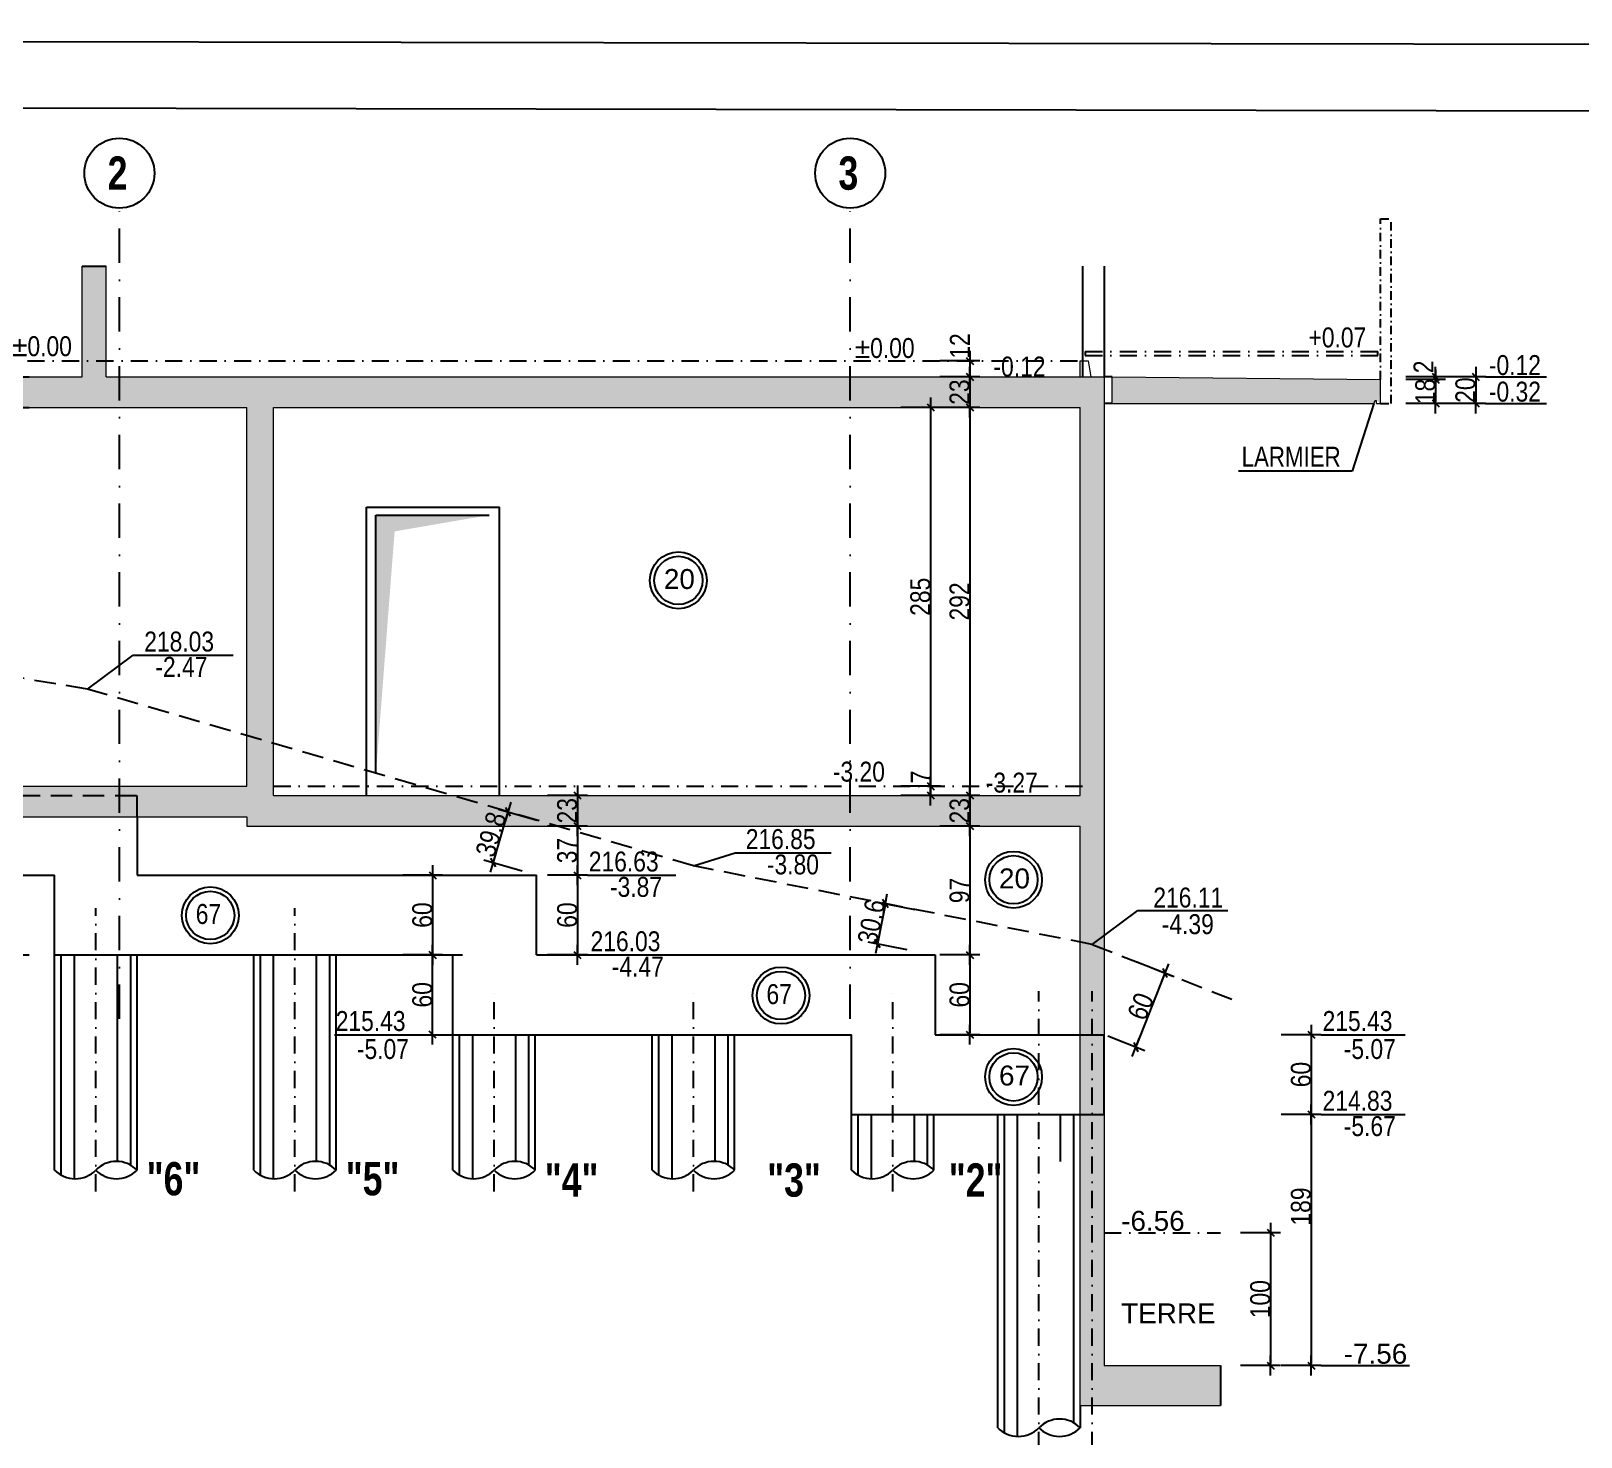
# Model space of a CAD drawing. Header units: centimetres. Extents: x 0 to 23018, y -29024 to -24812.
# Drawn here: x 20758 to 21925, y -25870 to -24812 of the extents above; entities that cross this region are included whole.
import ezdxf
from ezdxf.enums import TextEntityAlignment as Align

# ---------------------------------------------------------------- set-up
doc = ezdxf.new("R2010")
doc.units = ezdxf.units.CM
doc.header["$LTSCALE"] = 25.4
doc.header["$PDMODE"] = 1
doc.header["$PDSIZE"] = -2
doc.linetypes.add('CACHEX2', pattern=[19.05, 12.7, -6.35])
doc.linetypes.add('TIRETPTX2', pattern=[50.8, 25.4, -12.7, 0, -12.7])
for name, color, linetype in [('01_cote_gen', 4, 'Continuous'), ('01_linteaux', 2, 'Continuous'), ('01_murs_sup', 2, 'CACHEX2'), ('01_poch_BN', 9, 'Continuous'), ('01_poch_murs', 253, 'Continuous'), ('01_texte', 230, 'Continuous'), ('AA_COTES', 2, 'Continuous')]:
    doc.layers.add(name, color=color, linetype=linetype)
doc.layers.add('01_murs_coup', color=5, linetype='Continuous', lineweight=60)
doc.styles.add('ARIAL NA', font='ARIALN.TTF')
doc.styles.add('impact', font='impact.ttf')
doc.styles.add('MATTE_TXT', font='arial.ttf')
doc.styles.add('STYLE2', font='ARIALN.TTF')
doc.dimstyles.new('JB50', dxfattribs={"dimscale": 0.1, "dimtxt": 150, "dimasz": 15, "dimexe": 0.1, "dimexo": 0.1, "dimgap": 0.09, "dimtad": 1, "dimdec": 1, "dimdsep": 46, "dimtxsty": 'STYLE2', "dimblk1": 'BOND_G', "dimblk2": 'BOND_D', "dimsah": 1, "dimcen": 1.5, "dimdle": 0.01, "dimse1": 1, "dimse2": 1, "dimclrd": 4, "dimclre": 2, "dimclrt": 6, "dimazin": 2, "dimtfac": 2.333333, "dimtdec": 1, "dimtix": 1, "dimtmove": 2, "dimatfit": 3, "dimldrblk": 'BOND_G', "dimfxl": 1, "dimtolj": 1, "dimtzin": 0, "dimarcsym": 0})

# ---------------------------------------------------------------- blocks, each defined once
blk = doc.blocks.new('BOND_G')
at = {"layer": 'AA_COTES', "color": 0}
for p, q in [((0, -5), (0, 15)), ((5, 0), (-5, 0)), ((1.77, 1.77), (-1.77, -1.77))]:
    blk.add_line(p, q, dxfattribs=at)
blk = doc.blocks.new('BOND_D')
at = {"layer": 'AA_COTES', "color": 0}
for p, q in [((5, 0), (-5, 0)), ((-1.77, -1.77), (1.77, 1.77)), ((0, 5), (0, -15))]:
    blk.add_line(p, q, dxfattribs=at)
blk = doc.blocks.new('*D3')
at = {"layer": '01_cote_gen', "color": 4, "lineweight": -2, "ltscale": 3, "transparency": 16777216}
blk.add_line((21721.9, -25569.1), (21721.9, -25626.1), dxfattribs=at)
at = {"layer": 'Defpoints', "color": 0, "ltscale": 3, "transparency": 16777216}
for p in [(21466.9, -25567.6), (21616.9, -25627.6), (21721.9, -25627.6)]:
    blk.add_point(p, dxfattribs=at)
at = {"layer": '01_cote_gen', "color": 4, "lineweight": -2, "ltscale": 3, "transparency": 16777216, "xscale": 1.5, "yscale": 1.5, "zscale": 1.5}
for name, p, rotation in [('BOND_G', (21721.9, -25567.6), 90), ('BOND_D', (21721.9, -25627.6), 270)]:
    blk.add_blockref(name, p, dxfattribs=dict(at, rotation=rotation))
at = {"layer": '01_cote_gen', "color": 6, "ltscale": 3, "transparency": 16777216, "insert": (21714.2, -25597.6), "char_height": 15, "attachment_point": 5, "rotation": 90, "style": 'STYLE2'}
blk.add_mtext('\\A1;60', dxfattribs=at)
blk = doc.blocks.new('*D4')
at = {"layer": '01_cote_gen', "color": 4, "lineweight": -2, "ltscale": 3, "transparency": 16777216}
blk.add_line((21060.7, -25449.1), (21060.7, -25506.1), dxfattribs=at)
at = {"layer": 'Defpoints', "color": 0, "ltscale": 3, "transparency": 16777216}
for p in [(21233.5, -25447.6), (21038.8, -25507.6), (21060.7, -25507.6)]:
    blk.add_point(p, dxfattribs=at)
at = {"layer": '01_cote_gen', "color": 4, "lineweight": -2, "ltscale": 3, "transparency": 16777216, "xscale": 1.5, "yscale": 1.5, "zscale": 1.5}
for name, p, rotation in [('BOND_G', (21060.7, -25447.6), 90), ('BOND_D', (21060.7, -25507.6), 270)]:
    blk.add_blockref(name, p, dxfattribs=dict(at, rotation=rotation))
at = {"layer": '01_cote_gen', "color": 6, "ltscale": 3, "transparency": 16777216, "insert": (21053, -25477.6), "char_height": 15, "attachment_point": 5, "rotation": 90, "style": 'STYLE2'}
blk.add_mtext('\\A1;60', dxfattribs=at)
blk = doc.blocks.new('*D5')
at = {"layer": '01_cote_gen', "color": 4, "lineweight": -2, "ltscale": 3, "transparency": 16777216}
blk.add_line((21465, -25509.1), (21465, -25566.1), dxfattribs=at)
at = {"layer": 'Defpoints', "color": 0, "ltscale": 3, "transparency": 16777216}
for p in [(21429.2, -25507.6), (21429.2, -25567.6), (21465, -25567.6)]:
    blk.add_point(p, dxfattribs=at)
at = {"layer": '01_cote_gen', "color": 4, "lineweight": -2, "ltscale": 3, "transparency": 16777216, "xscale": 1.5, "yscale": 1.5, "zscale": 1.5}
for name, p, rotation in [('BOND_G', (21465, -25507.6), 90), ('BOND_D', (21465, -25567.6), 270)]:
    blk.add_blockref(name, p, dxfattribs=dict(at, rotation=rotation))
at = {"layer": '01_cote_gen', "color": 6, "ltscale": 3, "transparency": 16777216, "insert": (21457.3, -25537.6), "char_height": 15, "attachment_point": 5, "rotation": 90, "style": 'STYLE2'}
blk.add_mtext('\\A1;60', dxfattribs=at)
blk = doc.blocks.new('*D7')
at = {"layer": '01_cote_gen', "color": 4, "lineweight": -2, "ltscale": 3, "transparency": 16777216}
blk.add_line((21060.7, -25566.1), (21060.7, -25509.1), dxfattribs=at)
at = {"layer": 'Defpoints', "color": 0, "ltscale": 3, "transparency": 16777216}
for p in [(21060.7, -25507.6), (21076, -25507.6), (21076, -25567.6)]:
    blk.add_point(p, dxfattribs=at)
at = {"layer": '01_cote_gen', "color": 4, "lineweight": -2, "ltscale": 3, "transparency": 16777216, "xscale": 1.5, "yscale": 1.5, "zscale": 1.5}
for name, p, rotation in [('BOND_D', (21060.7, -25507.6), 90), ('BOND_G', (21060.7, -25567.6), 270)]:
    blk.add_blockref(name, p, dxfattribs=dict(at, rotation=rotation))
at = {"layer": '01_cote_gen', "color": 6, "ltscale": 3, "transparency": 16777216, "insert": (21053, -25537.6), "char_height": 15, "attachment_point": 5, "rotation": 90, "style": 'STYLE2'}
blk.add_mtext('\\A1;60', dxfattribs=at)
blk = doc.blocks.new('*D8')
at = {"layer": '01_cote_gen', "color": 4, "lineweight": -2, "ltscale": 3, "transparency": 16777216}
blk.add_line((20734.7, -25506.1), (20734.7, -25449.1), dxfattribs=at)
at = {"layer": 'Defpoints', "color": 0, "ltscale": 3, "transparency": 16777216}
for p in [(20734.7, -25447.6), (21555.9, -25447.6), (21555.9, -25507.6)]:
    blk.add_point(p, dxfattribs=at)
at = {"layer": '01_cote_gen', "color": 4, "lineweight": -2, "ltscale": 3, "transparency": 16777216, "xscale": 1.5, "yscale": 1.5, "zscale": 1.5}
for name, p, rotation in [('BOND_D', (20734.7, -25447.6), 90), ('BOND_G', (20734.7, -25507.6), 270)]:
    blk.add_blockref(name, p, dxfattribs=dict(at, rotation=rotation))
at = {"layer": '01_cote_gen', "color": 6, "ltscale": 3, "transparency": 16777216, "insert": (20727, -25477.6), "char_height": 15, "attachment_point": 5, "rotation": 90, "style": 'STYLE2'}
blk.add_mtext('\\A1;60', dxfattribs=at)
blk = doc.blocks.new('*D9')
at = {"layer": '01_cote_gen', "color": 4, "lineweight": -2, "ltscale": 3, "transparency": 16777216}
blk.add_line((21169.7, -25449.1), (21169.7, -25506.1), dxfattribs=at)
at = {"layer": 'Defpoints', "color": 0, "ltscale": 3, "transparency": 16777216}
for p in [(21139, -25447.6), (21154.3, -25507.6), (21169.7, -25507.6)]:
    blk.add_point(p, dxfattribs=at)
at = {"layer": '01_cote_gen', "color": 4, "lineweight": -2, "ltscale": 3, "transparency": 16777216, "xscale": 1.5, "yscale": 1.5, "zscale": 1.5}
for name, p, rotation in [('BOND_G', (21169.7, -25447.6), 90), ('BOND_D', (21169.7, -25507.6), 270)]:
    blk.add_blockref(name, p, dxfattribs=dict(at, rotation=rotation))
at = {"layer": '01_cote_gen', "color": 6, "ltscale": 3, "transparency": 16777216, "insert": (21162, -25477.6), "char_height": 15, "attachment_point": 5, "rotation": 90, "style": 'STYLE2'}
blk.add_mtext('\\A1;60', dxfattribs=at)
blk = doc.blocks.new('*D10')
at = {"layer": '01_cote_gen', "color": 4, "lineweight": -2, "ltscale": 3, "transparency": 16777216}
for p, q in [((21401.4, -25469), (21395.5, -25499.1)), ((21401.7, -25467.5), (21401.9, -25466.1)), ((21395.2, -25500.5), (21394.9, -25502))]:
    blk.add_line(p, q, dxfattribs=at)
at = {"layer": 'Defpoints', "color": 0, "ltscale": 3, "transparency": 16777216}
for p in [(21444.9, -25477.6), (21395.5, -25499.1), (21439, -25507.6)]:
    blk.add_point(p, dxfattribs=at)
at = {"layer": '01_cote_gen', "color": 4, "lineweight": -2, "ltscale": 3, "transparency": 16777216, "xscale": 1.5, "yscale": 1.5, "zscale": 1.5}
for name, p, rotation in [('BOND_G', (21401.4, -25469), 258.8738250085623), ('BOND_D', (21395.5, -25499.1), 78.87382500856232)]:
    blk.add_blockref(name, p, dxfattribs=dict(at, rotation=rotation))
at = {"layer": '01_cote_gen', "color": 6, "ltscale": 3, "transparency": 16777216, "insert": (21390.9, -25482.6), "char_height": 15, "attachment_point": 5, "rotation": 78.8738, "style": 'STYLE2'}
blk.add_mtext('\\A1;30.6', dxfattribs=at)
blk = doc.blocks.new('*D11')
at = {"layer": '01_cote_gen', "color": 4, "lineweight": -2, "ltscale": 3, "transparency": 16777216}
blk.add_line((21106.8, -25436.7), (21117.1, -25401.4), dxfattribs=at)
at = {"layer": 'Defpoints', "color": 0, "ltscale": 3, "transparency": 16777216}
for p in [(21117.5, -25399.9), (21150.1, -25409.5), (21139, -25447.6)]:
    blk.add_point(p, dxfattribs=at)
at = {"layer": '01_cote_gen', "color": 4, "lineweight": -2, "ltscale": 3, "transparency": 16777216, "xscale": 1.5, "yscale": 1.5, "zscale": 1.5}
for name, p, rotation in [('BOND_D', (21117.5, -25399.9), 73.74051246942736), ('BOND_G', (21106.4, -25438.1), 253.7405124694274)]:
    blk.add_blockref(name, p, dxfattribs=dict(at, rotation=rotation))
at = {"layer": '01_cote_gen', "color": 6, "ltscale": 3, "transparency": 16777216, "insert": (21104.6, -25416.9), "char_height": 15, "attachment_point": 5, "rotation": 73.7405, "style": 'STYLE2'}
blk.add_mtext('\\A1;39.8', dxfattribs=at)
blk = doc.blocks.new('*D12')
at = {"layer": '01_cote_gen', "color": 4, "lineweight": -2, "ltscale": 3, "transparency": 16777216}
blk.add_line((21611.2, -25522.6), (21590.3, -25575.6), dxfattribs=at)
at = {"layer": 'Defpoints', "color": 0, "ltscale": 3, "transparency": 16777216}
for p in [(21587.9, -25511.8), (21566, -25567.6), (21589.8, -25577)]:
    blk.add_point(p, dxfattribs=at)
at = {"layer": '01_cote_gen', "color": 4, "lineweight": -2, "ltscale": 3, "transparency": 16777216, "xscale": 1.5, "yscale": 1.5, "zscale": 1.5}
for name, p, rotation in [('BOND_G', (21611.7, -25521.2), 68.52863167608554), ('BOND_D', (21589.8, -25577), 248.5286316760856)]:
    blk.add_blockref(name, p, dxfattribs=dict(at, rotation=rotation))
at = {"layer": '01_cote_gen', "color": 6, "ltscale": 3, "transparency": 16777216, "insert": (21593.6, -25546.3), "char_height": 15, "attachment_point": 5, "rotation": 68.5286, "style": 'STYLE2'}
blk.add_mtext('\\A1;60', dxfattribs=at)
blk = doc.blocks.new('*D13')
at = {"color": 4, "lineweight": -2, "transparency": 16777216}
blk.add_line((21465, -25412.1), (21465, -25506.1), dxfattribs=at)
at = {"layer": 'Defpoints', "color": 0, "transparency": 16777216}
for p in [(21458.3, -25410.6), (21442.5, -25507.6), (21465, -25507.6)]:
    blk.add_point(p, dxfattribs=at)
at = {"color": 4, "lineweight": -2, "transparency": 16777216, "xscale": 1.5, "yscale": 1.5, "zscale": 1.5}
for name, p, rotation in [('BOND_G', (21465, -25410.6), 90), ('BOND_D', (21465, -25507.6), 270)]:
    blk.add_blockref(name, p, dxfattribs=dict(at, rotation=rotation))
at = {"color": 6, "transparency": 16777216, "insert": (21457.3, -25459.1), "char_height": 15, "attachment_point": 5, "rotation": 90, "style": 'STYLE2'}
blk.add_mtext('\\A1;97', dxfattribs=at)
blk = doc.blocks.new('*D14')
at = {"color": 4, "lineweight": -2, "transparency": 16777216}
blk.add_line((21465, -25389.1), (21465, -25409.1), dxfattribs=at)
at = {"layer": 'Defpoints', "color": 0, "transparency": 16777216}
for p in [(21450, -25387.6), (21450, -25410.6), (21465, -25410.6)]:
    blk.add_point(p, dxfattribs=at)
at = {"color": 4, "lineweight": -2, "transparency": 16777216, "xscale": 1.5, "yscale": 1.5, "zscale": 1.5}
for name, p, rotation in [('BOND_G', (21465, -25387.6), 90), ('BOND_D', (21465, -25410.6), 270)]:
    blk.add_blockref(name, p, dxfattribs=dict(at, rotation=rotation))
at = {"color": 6, "transparency": 16777216, "insert": (21457.3, -25399.1), "char_height": 15, "attachment_point": 5, "rotation": 90, "style": 'STYLE2'}
blk.add_mtext('\\A1;23', dxfattribs=at)
blk = doc.blocks.new('*D15')
at = {"color": 4, "lineweight": -2, "transparency": 16777216}
blk.add_line((21435.5, -25382.1), (21435.5, -25386.1), dxfattribs=at)
at = {"layer": 'Defpoints', "color": 0, "transparency": 16777216}
for p in [(21417.1, -25380.6), (21417.1, -25387.6), (21435.5, -25387.6)]:
    blk.add_point(p, dxfattribs=at)
at = {"color": 4, "lineweight": -2, "transparency": 16777216, "xscale": 1.5, "yscale": 1.5, "zscale": 1.5}
for name, p, rotation in [('BOND_G', (21435.5, -25380.6), 90), ('BOND_D', (21435.5, -25387.6), 270)]:
    blk.add_blockref(name, p, dxfattribs=dict(at, rotation=rotation))
at = {"color": 6, "transparency": 16777216, "insert": (21428, -25373.7), "char_height": 15, "attachment_point": 5, "rotation": 90, "style": 'STYLE2'}
blk.add_mtext('\\A1;7', dxfattribs=at)
blk = doc.blocks.new('*D16')
at = {"color": 4, "lineweight": -2, "transparency": 16777216}
blk.add_line((21465, -25074.1), (21465, -25094.1), dxfattribs=at)
at = {"layer": 'Defpoints', "color": 0, "transparency": 16777216}
for p in [(21467.3, -25072.6), (21465, -25095.6), (21467.3, -25095.6)]:
    blk.add_point(p, dxfattribs=at)
at = {"color": 4, "lineweight": -2, "transparency": 16777216, "xscale": 1.5, "yscale": 1.5, "zscale": 1.5}
for name, p, rotation in [('BOND_G', (21465, -25072.6), 90), ('BOND_D', (21465, -25095.6), 270)]:
    blk.add_blockref(name, p, dxfattribs=dict(at, rotation=rotation))
at = {"color": 6, "transparency": 16777216, "insert": (21457.3, -25084.1), "char_height": 15, "attachment_point": 5, "rotation": 90, "style": 'STYLE2'}
blk.add_mtext('\\A1;23', dxfattribs=at)
blk = doc.blocks.new('*D17')
at = {"color": 4, "lineweight": -2, "transparency": 16777216}
blk.add_line((21465, -25097.1), (21465, -25386.1), dxfattribs=at)
at = {"layer": 'Defpoints', "color": 0, "transparency": 16777216}
for p in [(21501, -25095.6), (21465, -25387.6), (21488.7, -25387.6)]:
    blk.add_point(p, dxfattribs=at)
at = {"color": 4, "lineweight": -2, "transparency": 16777216, "xscale": 1.5, "yscale": 1.5, "zscale": 1.5}
for name, p, rotation in [('BOND_G', (21465, -25095.6), 90), ('BOND_D', (21465, -25387.6), 270)]:
    blk.add_blockref(name, p, dxfattribs=dict(at, rotation=rotation))
at = {"color": 6, "transparency": 16777216, "insert": (21457.3, -25241.6), "char_height": 15, "attachment_point": 5, "rotation": 90, "style": 'STYLE2'}
blk.add_mtext('\\A1;292', dxfattribs=at)
blk = doc.blocks.new('*D18')
at = {"color": 4, "lineweight": -2, "transparency": 16777216}
blk.add_line((21465, -25062.1), (21465, -25071.1), dxfattribs=at)
at = {"layer": 'Defpoints', "color": 0, "transparency": 16777216}
for p in [(21422.5, -25060.6), (21422.5, -25072.6), (21465, -25072.6)]:
    blk.add_point(p, dxfattribs=at)
at = {"color": 4, "lineweight": -2, "transparency": 16777216, "xscale": 1.5, "yscale": 1.5, "zscale": 1.5}
for name, p, rotation in [('BOND_G', (21465, -25060.6), 90), ('BOND_D', (21465, -25072.6), 270)]:
    blk.add_blockref(name, p, dxfattribs=dict(at, rotation=rotation))
at = {"color": 6, "transparency": 16777216, "insert": (21457.5, -25049.4), "char_height": 15, "attachment_point": 5, "rotation": 90, "style": 'STYLE2'}
blk.add_mtext('\\A1;12', dxfattribs=at)
blk = doc.blocks.new('*D19')
at = {"color": 4, "lineweight": -2, "transparency": 16777216}
blk.add_line((21435.5, -25097.1), (21435.5, -25379.1), dxfattribs=at)
at = {"layer": 'Defpoints', "color": 0, "transparency": 16777216}
for p in [(21429.4, -25095.6), (21413, -25380.6), (21435.5, -25380.6)]:
    blk.add_point(p, dxfattribs=at)
at = {"color": 4, "lineweight": -2, "transparency": 16777216, "xscale": 1.5, "yscale": 1.5, "zscale": 1.5}
for name, p, rotation in [('BOND_G', (21435.5, -25095.6), 90), ('BOND_D', (21435.5, -25380.6), 270)]:
    blk.add_blockref(name, p, dxfattribs=dict(at, rotation=rotation))
at = {"color": 6, "transparency": 16777216, "insert": (21427.8, -25238.1), "char_height": 15, "attachment_point": 5, "rotation": 90, "style": 'STYLE2'}
blk.add_mtext('\\A1;285', dxfattribs=at)
blk = doc.blocks.new('*D20')
at = {"color": 4, "lineweight": -2, "transparency": 16777216}
blk.add_line((21721.9, -25629.1), (21721.9, -25815.1), dxfattribs=at)
at = {"layer": 'Defpoints', "color": 0, "transparency": 16777216}
for p in [(21763.5, -25627.6), (21707.4, -25816.6), (21721.9, -25816.6)]:
    blk.add_point(p, dxfattribs=at)
at = {"color": 4, "lineweight": -2, "transparency": 16777216, "xscale": 1.5, "yscale": 1.5, "zscale": 1.5}
for name, p, rotation in [('BOND_G', (21721.9, -25627.6), 90), ('BOND_D', (21721.9, -25816.6), 270)]:
    blk.add_blockref(name, p, dxfattribs=dict(at, rotation=rotation))
at = {"color": 6, "transparency": 16777216, "insert": (21714.2, -25696.9), "char_height": 15, "attachment_point": 5, "rotation": 90, "style": 'STYLE2'}
blk.add_mtext('\\A1;189', dxfattribs=at)
blk = doc.blocks.new('*D21')
at = {"color": 4, "lineweight": -2, "transparency": 16777216}
blk.add_line((21691.3, -25718.1), (21691.3, -25815.1), dxfattribs=at)
at = {"layer": 'Defpoints', "color": 0, "transparency": 16777216}
for p in [(21691.2, -25716.6), (21687, -25816.6), (21691.3, -25816.6)]:
    blk.add_point(p, dxfattribs=at)
at = {"color": 4, "lineweight": -2, "transparency": 16777216, "xscale": 1.5, "yscale": 1.5, "zscale": 1.5}
for name, p, rotation in [('BOND_G', (21691.3, -25716.6), 90), ('BOND_D', (21691.3, -25816.6), 270)]:
    blk.add_blockref(name, p, dxfattribs=dict(at, rotation=rotation))
at = {"color": 6, "transparency": 16777216, "insert": (21683.6, -25766.6), "char_height": 15, "attachment_point": 5, "rotation": 90, "style": 'STYLE2'}
blk.add_mtext('\\A1;100', dxfattribs=at)
blk = doc.blocks.new('*D22')
at = {"color": 4, "lineweight": -2, "transparency": 16777216}
blk.add_line((21169.7, -25389.1), (21169.7, -25409.1), dxfattribs=at)
at = {"layer": 'Defpoints', "color": 0, "transparency": 16777216}
for p in [(21169.3, -25387.6), (21169.7, -25410.6), (21184.8, -25410.6)]:
    blk.add_point(p, dxfattribs=at)
at = {"color": 4, "lineweight": -2, "transparency": 16777216, "xscale": 1.5, "yscale": 1.5, "zscale": 1.5}
for name, p, rotation in [('BOND_G', (21169.7, -25387.6), 90), ('BOND_D', (21169.7, -25410.6), 270)]:
    blk.add_blockref(name, p, dxfattribs=dict(at, rotation=rotation))
at = {"color": 6, "transparency": 16777216, "insert": (21162, -25399.1), "char_height": 15, "attachment_point": 5, "rotation": 90, "style": 'STYLE2'}
blk.add_mtext('\\A1;23', dxfattribs=at)
blk = doc.blocks.new('*D23')
at = {"color": 4, "lineweight": -2, "transparency": 16777216}
blk.add_line((21169.7, -25412.1), (21169.7, -25446.1), dxfattribs=at)
at = {"layer": 'Defpoints', "color": 0, "transparency": 16777216}
for p in [(21133.2, -25410.6), (21147.2, -25447.6), (21169.7, -25447.6)]:
    blk.add_point(p, dxfattribs=at)
at = {"color": 4, "lineweight": -2, "transparency": 16777216, "xscale": 1.5, "yscale": 1.5, "zscale": 1.5}
for name, p, rotation in [('BOND_G', (21169.7, -25410.6), 90), ('BOND_D', (21169.7, -25447.6), 270)]:
    blk.add_blockref(name, p, dxfattribs=dict(at, rotation=rotation))
at = {"color": 6, "transparency": 16777216, "insert": (21162, -25429.1), "char_height": 15, "attachment_point": 5, "rotation": 90, "style": 'STYLE2'}
blk.add_mtext('\\A1;37', dxfattribs=at)
blk = doc.blocks.new('*D30')
at = {"layer": '01_cote_gen', "color": 4, "lineweight": -2, "transparency": 16777216}
blk.add_line((20734.7, -25094.1), (20734.7, -25074.1), dxfattribs=at)
at = {"layer": 'Defpoints', "color": 0, "transparency": 16777216}
for p in [(20734.7, -25072.6), (20781.9, -25072.6), (20781.9, -25095.6)]:
    blk.add_point(p, dxfattribs=at)
at = {"layer": '01_cote_gen', "color": 4, "lineweight": -2, "transparency": 16777216, "xscale": 1.5, "yscale": 1.5, "zscale": 1.5}
for name, p, rotation in [('BOND_D', (20734.7, -25072.6), 90), ('BOND_G', (20734.7, -25095.6), 270)]:
    blk.add_blockref(name, p, dxfattribs=dict(at, rotation=rotation))
at = {"layer": '01_cote_gen', "color": 6, "transparency": 16777216, "insert": (20727, -25084.1), "char_height": 15, "attachment_point": 5, "rotation": 90, "style": 'STYLE2'}
blk.add_mtext('\\A1;23', dxfattribs=at)
blk = doc.blocks.new('*D32')
at = {"layer": '01_cote_gen', "color": 4, "lineweight": -2, "transparency": 16777216}
for p, q in [((21815.5, -25071.1), (21815.5, -25069.6)), ((21815.5, -25074.6), (21815.5, -25072.6)), ((21815.5, -25076.1), (21815.5, -25077.6))]:
    blk.add_line(p, q, dxfattribs=at)
at = {"layer": 'Defpoints', "color": 0, "transparency": 16777216}
for p in [(21566, -25072.6), (21774, -25074.6), (21815.5, -25072.6)]:
    blk.add_point(p, dxfattribs=at)
at = {"layer": '01_cote_gen', "color": 4, "lineweight": -2, "transparency": 16777216, "xscale": 1.5, "yscale": 1.5, "zscale": 1.5}
for name, p, rotation in [('BOND_D', (21815.5, -25072.6), 270), ('BOND_G', (21815.5, -25074.6), 90)]:
    blk.add_blockref(name, p, dxfattribs=dict(at, rotation=rotation))
at = {"layer": '01_cote_gen', "color": 6, "transparency": 16777216, "insert": (21806.4, -25065.1), "char_height": 15, "attachment_point": 5, "rotation": 90, "style": 'STYLE2'}
blk.add_mtext('\\A1;2', dxfattribs=at)
blk = doc.blocks.new('*D33')
at = {"layer": '01_cote_gen', "color": 4, "lineweight": -2, "transparency": 16777216}
blk.add_line((21815.5, -25076.1), (21815.5, -25091.1), dxfattribs=at)
at = {"layer": 'Defpoints', "color": 0, "transparency": 16777216}
for p in [(21774, -25074.6), (21772.5, -25092.6), (21815.5, -25092.6)]:
    blk.add_point(p, dxfattribs=at)
at = {"layer": '01_cote_gen', "color": 4, "lineweight": -2, "transparency": 16777216, "xscale": 1.5, "yscale": 1.5, "zscale": 1.5}
for name, p, rotation in [('BOND_G', (21815.5, -25074.6), 90), ('BOND_D', (21815.5, -25092.6), 270)]:
    blk.add_blockref(name, p, dxfattribs=dict(at, rotation=rotation))
at = {"layer": '01_cote_gen', "color": 6, "transparency": 16777216, "insert": (21807.8, -25083.6), "char_height": 15, "attachment_point": 5, "rotation": 90, "style": 'STYLE2'}
blk.add_mtext('\\A1;18', dxfattribs=at)
blk = doc.blocks.new('*D34')
at = {"layer": '01_cote_gen', "color": 4, "lineweight": -2, "transparency": 16777216}
blk.add_line((21845.7, -25074.1), (21845.7, -25091.1), dxfattribs=at)
at = {"layer": 'Defpoints', "color": 0, "transparency": 16777216}
for p in [(21823, -25072.6), (21823, -25092.6), (21845.7, -25092.6)]:
    blk.add_point(p, dxfattribs=at)
at = {"layer": '01_cote_gen', "color": 4, "lineweight": -2, "transparency": 16777216, "xscale": 1.5, "yscale": 1.5, "zscale": 1.5}
for name, p, rotation in [('BOND_G', (21845.7, -25072.6), 90), ('BOND_D', (21845.7, -25092.6), 270)]:
    blk.add_blockref(name, p, dxfattribs=dict(at, rotation=rotation))
at = {"layer": '01_cote_gen', "color": 6, "transparency": 16777216, "insert": (21838, -25082.6), "char_height": 15, "attachment_point": 5, "rotation": 90, "style": 'STYLE2'}
blk.add_mtext('\\A1;20', dxfattribs=at)

msp = doc.modelspace()

# ---------------------------------------------------------------- hatches: boundary and pattern name
at = {"layer": '01_poch_BN'}
h = msp.add_hatch(color=256, dxfattribs=at)
h.dxf.hatch_style = 1
h.paths.add_polyline_path([(21565.98, -25072.62), (20814.98, -25072.62), (20814.98, -24989.36), (20796.98, -24989.36), (20796.98, -25072.62), (20460.98, -25072.62), (20460.98, -24989.36), (20415.98, -24989.36), (20415.98, -25387.62), (20460.98, -25387.62), (20460.98, -25095.62), (20920.98, -25095.62), (20920.98, -25380.62), (20460.98, -25380.62), (20460.98, -25387.62), (20482.98, -25387.62), (20482.98, -25403.62), (20920.98, -25403.62), (20920.98, -25410.62), (21547.98, -25410.62), (21547.98, -25846.62), (21653.6, -25846.62), (21653.6, -25816.62), (21565.98, -25816.62)])
h.paths.add_polyline_path([(20940.98, -25095.62), (21547.98, -25095.62), (21547.98, -25387.62), (20940.98, -25387.62)], flags=16)
h.paths.add_polyline_path([(20482.98, -25447.62), (20456.66, -25447.62), (20456.66, -25669.48), (20482.98, -25669.48)], flags=17)
h.paths.add_polyline_path([(21773.98, -25074.62), (21571.98, -25072.68), (21571.98, -25092.62), (21769.01, -25092.62, -1), (21773.01, -25092.62)])

# ---------------------------------------------------------------- linework, layer by layer
at = {"layer": '01_cote_gen'}
msp.add_line((23017.31, -24824.36), (16027.31, -24812.4), dxfattribs=at)
at = {"layer": '01_linteaux', "linetype": 'TIRETPTX2', "ltscale": 0.04}
for p, q in [((20824.98, -25555.71), (20824.98, -24945.7)), ((21374.98, -25555.71), (21374.98, -24945.7))]:
    msp.add_line(p, q, dxfattribs=at)
at = {"layer": '01_linteaux', "linetype": 'TIRETPTX2', "ltscale": 0.01}
for p, q in [((21773.98, -25074.62), (21773.98, -24953.62)), ((21773.98, -24953.62), (21781.98, -24953.62)), ((21781.98, -25092.62), (21781.98, -24953.62)), ((21773.98, -25092.62), (21781.98, -25092.62))]:
    msp.add_line(p, q, dxfattribs=at)
at = {"layer": '01_linteaux'}
for p, q in [((21549.98, -25072.62), (21549.98, -24989.36)), ((21571.98, -25072.68), (21565.98, -25072.62)), ((21571.98, -25092.62), (21565.98, -25092.62)), ((21010.98, -25387.62), (21010.98, -25170.62)), ((21010.98, -25170.62), (21110.98, -25170.62)), ((21110.98, -25387.62), (21110.98, -25170.62)), ((20838.24, -25403.62), (20838.24, -25447.62)), ((20482.98, -25447.62), (20776.24, -25447.62)), ((20776.24, -25669.48), (20776.24, -25447.62)), ((20838.24, -25447.62), (21138.98, -25447.62)), ((21138.98, -25507.62), (21138.98, -25447.62)), ((20776.24, -25507.62), (21075.98, -25507.62)), ((20838.24, -25669.48), (20838.24, -25507.62)), ((20926.06, -25669.48), (20926.06, -25507.62)), ((20988.06, -25669.48), (20988.06, -25507.62)), ((21075.98, -25567.62), (21075.98, -25507.62)), ((21138.98, -25507.62), (21438.98, -25507.62)), ((21438.98, -25507.62), (21438.98, -25567.62)), ((21075.98, -25567.62), (21375.98, -25567.62)), ((21075.98, -25669.48), (21075.98, -25567.62)), ((21137.98, -25669.48), (21137.98, -25567.62)), ((21225.98, -25669.48), (21225.98, -25567.62)), ((21287.98, -25669.48), (21287.98, -25567.62)), ((21375.98, -25669.48), (21375.98, -25567.62)), ((21438.98, -25567.62), (21565.98, -25567.62)), ((21565.98, -25627.62), (21565.98, -25567.62)), ((21375.98, -25627.62), (21565.98, -25627.62)), ((21437.98, -25669.48), (21437.98, -25627.62)), ((21485.98, -25863.36), (21485.98, -25627.62)), ((21547.98, -25846.62), (21547.98, -25863.36))]:
    msp.add_line(p, q, dxfattribs=at)
at = {"layer": '01_linteaux', "linetype": 'TIRETPTX2', "ltscale": 0.02}
for p, q in [((21551.85, -25053.62), (21771.98, -25053.62)), ((21551.85, -25053.62), (21551.85, -25056.62)), ((21771.98, -25056.62), (21771.98, -25053.62)), ((20703.98, -25060.62), (21547.98, -25060.62)), ((21551.85, -25056.62), (21771.98, -25056.62)), ((20940.98, -25380.62), (21549.98, -25380.62)), ((20807.24, -25685.47), (20807.24, -25472.44)), ((20957.06, -25685.47), (20957.06, -25472.44)), ((21106.98, -25685.47), (21106.98, -25534.81)), ((21256.98, -25685.47), (21256.98, -25534.81)), ((21406.98, -25685.47), (21406.98, -25534.81)), ((21516.98, -25879.36), (21516.98, -25534.81)), ((21556.98, -25879.36), (21556.98, -25534.81)), ((21565.98, -25716.62), (21653.6, -25716.62))]:
    msp.add_line(p, q, dxfattribs=at)
at = {"layer": '01_linteaux', "color": 5, "linetype": 'CACHEX2', "ltscale": 0.05}
for p, q in [((20800.95, -25307.62), (20415.98, -25243.62)), ((21256.98, -25440.62), (20800.95, -25307.62)), ((21556.98, -25499.62), (21256.98, -25440.62)), ((21556.98, -25499.62), (21665.01, -25542.12))]:
    msp.add_line(p, q, dxfattribs=at)
at = {"layer": '01_linteaux'}
msp.add_lwpolyline([(21565.98, -24989.36), (21565.98, -25072.62)], dxfattribs=at)
for centre, start, end in [((20791.74, -25654.41), 224.19387, 315.80613), ((20822.74, -25684.55), 44.19387, 135.80613), ((20822.74, -25654.41), 224.19387, 315.80613), ((20941.56, -25654.41), 224.19387, 315.80613), ((20972.56, -25684.55), 44.19387, 135.80613), ((20972.56, -25654.41), 224.19387, 315.80613), ((21091.48, -25654.41), 224.19387, 315.80613), ((21122.48, -25684.55), 44.19387, 135.80613), ((21122.48, -25654.41), 224.19387, 315.80613), ((21241.48, -25654.41), 224.19387, 315.80613), ((21272.48, -25684.55), 44.19387, 135.80613), ((21272.48, -25654.41), 224.19387, 315.80613), ((21391.48, -25654.41), 224.19387, 315.80613), ((21422.48, -25684.55), 44.19387, 135.80613), ((21422.48, -25654.41), 224.19387, 315.80613), ((21532.48, -25878.43), 44.19387, 135.80613), ((21501.48, -25848.29), 224.19387, 315.80613), ((21532.48, -25848.29), 224.19387, 315.80613)]:
    msp.add_arc(centre, 21.62, start, end, dxfattribs=at)
at = {"layer": '01_murs_coup', "linetype": 'Continuous', "lineweight": 5}
for p, q in [((20796.98, -25072.62), (20796.98, -24989.36)), ((20814.98, -25072.62), (20814.98, -24989.36)), ((21547.98, -25072.62), (21547.98, -25060.62)), ((21547.98, -25060.62), (21553.98, -25060.62)), ((21553.98, -25060.62), (21555.98, -25072.62)), ((20460.98, -25072.62), (20796.98, -25072.62)), ((21571.98, -25092.62), (21571.98, -25072.62)), ((21773.98, -25092.62), (21773.98, -25074.62)), ((21770.98, -25092.62), (21770.98, -25090.62)), ((20460.98, -25095.62), (20920.98, -25095.62)), ((20920.98, -25380.62), (20920.98, -25095.62)), ((20940.98, -25387.62), (20940.98, -25095.62)), ((20940.98, -25095.62), (21547.98, -25095.62)), ((21547.98, -25387.62), (21547.98, -25095.62)), ((21571.98, -25092.62), (21769.01, -25092.62)), ((21770.98, -25092.62), (21773.98, -25092.62)), ((20460.98, -25380.62), (20920.98, -25380.62)), ((20940.98, -25387.62), (21547.98, -25387.62)), ((20482.98, -25403.62), (20920.98, -25403.62)), ((20920.98, -25403.62), (20920.98, -25410.62)), ((20920.98, -25410.62), (21547.98, -25410.62)), ((21547.98, -25846.62), (21547.98, -25410.62)), ((21565.98, -25816.62), (21653.6, -25816.62)), ((21547.98, -25846.62), (21653.6, -25846.62))]:
    msp.add_line(p, q, dxfattribs=at)
for points in [[(20814.98, -25072.62), (21565.98, -25072.62)], [(21565.98, -25072.62), (21565.98, -25816.62)], [(21571.98, -25072.68), (21773.98, -25074.62)]]:
    msp.add_lwpolyline(points, dxfattribs=at)
msp.add_arc((21771.01, -25092.62), 2, 90.92426, 180, dxfattribs=at)
at = {"layer": '01_murs_sup', "ltscale": 0.05}
for p in [(20482.98, -25387.62), (20838.24, -25403.62)]:
    msp.add_line(p, (20838.24, -25387.62), dxfattribs=at)
at = {"layer": '01_poch_BN'}
for p, q in [((20796.98, -24989.36), (20814.98, -24989.36)), ((21653.6, -25816.62), (21653.6, -25846.62))]:
    msp.add_line(p, q, dxfattribs=at)
at = {"layer": '01_poch_murs', "ltscale": 3}
for p, q in [((21018.06, -25370.94), (21018.06, -25176.64)), ((21018.06, -25176.64), (21103.25, -25176.64))]:
    msp.add_line(p, q, dxfattribs=at)
at = {"layer": '01_poch_murs'}
for p, q in [((20781.24, -25673.3), (20781.24, -25507.62)), ((20791.24, -25676.02), (20791.24, -25507.62)), ((20823.24, -25507.62), (20823.24, -25662.93)), ((20833.24, -25507.62), (20833.24, -25665.65)), ((20931.06, -25673.3), (20931.06, -25507.62)), ((20941.06, -25676.02), (20941.06, -25507.62)), ((20973.06, -25507.62), (20973.06, -25662.93)), ((20983.06, -25507.62), (20983.06, -25665.65)), ((21080.98, -25673.3), (21080.98, -25567.62)), ((21090.98, -25676.02), (21090.98, -25567.62)), ((21122.98, -25567.62), (21122.98, -25662.93)), ((21132.98, -25567.62), (21132.98, -25665.65)), ((21230.98, -25673.3), (21230.98, -25567.62)), ((21240.98, -25676.02), (21240.98, -25567.62)), ((21272.98, -25567.62), (21272.98, -25662.93)), ((21282.98, -25567.62), (21282.98, -25665.65)), ((21380.98, -25673.3), (21380.98, -25627.62)), ((21390.98, -25676.02), (21390.98, -25627.62)), ((21422.98, -25627.62), (21422.98, -25662.93)), ((21432.98, -25627.62), (21432.98, -25665.65)), ((21490.98, -25867.19), (21490.98, -25627.62)), ((21500.98, -25869.9), (21500.98, -25627.62)), ((21532.98, -25627.62), (21532.98, -25662.93)), ((21542.98, -25627.62), (21542.98, -25859.53))]:
    msp.add_line(p, q, dxfattribs=at)
at = {"layer": '01_poch_murs', "ltscale": 3}
for points in [[(21018.06, -25370.94), (21018.06, -25176.64), (21032.09, -25188.91)], [(21018.06, -25176.64), (21103.25, -25176.64), (21032.09, -25188.91)]]:
    msp.add_solid(points, dxfattribs=at)
at = {"layer": '01_texte'}
for p, q in [((22967.31, -24874.36), (16077.31, -24862.55)), ((21853.17, -25072.62), (21898.91, -25072.62)), ((21769.01, -25092.62), (21752.66, -25143.56)), ((21853.17, -25092.62), (21898.91, -25092.62)), ((21752.66, -25143.56), (21667.14, -25143.56)), ((20800.95, -25307.62), (20835.3, -25282.09)), ((20835.3, -25282.09), (20910.55, -25282.09)), ((21256.98, -25440.62), (21288.41, -25430.72)), ((21288.41, -25430.72), (21360.68, -25430.72)), ((21177.19, -25447.62), (21243.67, -25447.62)), ((21556.98, -25499.62), (21591.32, -25474.09)), ((21591.32, -25474.09), (21659.1, -25474.09)), ((20986.74, -25567.62), (21053.22, -25567.62)), ((21729.42, -25567.62), (21792.66, -25567.62)), ((21729.42, -25627.62), (21792.66, -25627.62)), ((21729.42, -25816.62), (21795.9, -25816.62))]:
    msp.add_line(p, q, dxfattribs=at)
for centre, radius in [((20824.98, -24919.36), 26.34), ((21374.98, -24919.36), 26.34), ((21245.68, -25225.79), 21.4), ((21245.68, -25225.79), 18.16), ((21497.87, -25451.05), 21.4), ((21497.87, -25451.05), 18.16), ((20893.38, -25477.84), 21.4), ((20893.38, -25477.84), 18.16), ((21322.88, -25538.11), 21.4), ((21322.88, -25538.11), 18.16), ((21497.87, -25599.38), 21.4), ((21497.87, -25599.38), 18.16)]:
    msp.add_circle(centre, radius, dxfattribs=at)

# ---------------------------------------------------------------- texts
at = {"layer": '01_texte', "style": 'impact'}
for s, p in [('2', (20816.13, -24931.77)), ('3', (21366.13, -24931.77))]:
    msp.add_text(s, height=25, rotation=0, dxfattribs=at).set_placement(p)
at = {"layer": '01_texte'}
for s, style, p in [('%%P0.00', 'ARIAL NA', (20744.28, -25057.06)), ('%%P0.00', 'ARIAL NA', (21378.47, -25058.43)), ('+0.07', 'ARIAL NA', (21719.85, -25050.45)), ('-0.12', 'ARIAL NA', (21482.77, -25072.4)), ('-0.12', 'ARIAL NA', (21855.61, -25071.25)), ('-0.32', 'ARIAL NA', (21855.61, -25091.25)), ('20', 'MATTE_TXT', (21234.75, -25232.24)), ('218.03', 'ARIAL NA', (20843.67, -25279.28)), ('-2.47', 'ARIAL NA', (20852.04, -25298.35)), ('-3.20', 'ARIAL NA', (21361.9, -25377.19)), ('-3.27', 'ARIAL NA', (21476.97, -25385.43)), ('216.85', 'ARIAL NA', (21296.34, -25427.91)), ('216.63', 'ARIAL NA', (21178.24, -25444.81)), ('-3.80', 'ARIAL NA', (21312.27, -25446.99)), ('-3.87', 'ARIAL NA', (21194.17, -25463.89)), ('20', 'MATTE_TXT', (21486.94, -25457.5)), ('216.11', 'ARIAL NA', (21603.08, -25471.92)), ('67', 'ARIAL NA', (20882.45, -25484.29)), ('-4.39', 'ARIAL NA', (21609.44, -25491.93)), ('216.03', 'ARIAL NA', (21179.58, -25504.81)), ('-4.47', 'ARIAL NA', (21195.51, -25523.89)), ('67', 'ARIAL NA', (21311.95, -25544.56)), ('215.43', 'ARIAL NA', (20987.78, -25564.81)), ('215.43', 'ARIAL NA', (21730.46, -25564.81)), ('-5.07', 'ARIAL NA', (21003.72, -25585.88)), ('-5.07', 'ARIAL NA', (21746.4, -25585.88)), ('67', 'MATTE_TXT', (21486.94, -25605.83)), ('214.83', 'ARIAL NA', (21730.46, -25624.81)), ('-5.67', 'ARIAL NA', (21746.4, -25643.89)), ('-6.56', 'MATTE_TXT', (21578.9, -25715.16)), ('TERRE', 'MATTE_TXT', (21578.9, -25784.8)), ('-7.56', 'MATTE_TXT', (21746.4, -25815.16))]:
    msp.add_text(s, height=15, dxfattribs=dict(at, style=style)).set_placement(p)
at = {"layer": '01_texte', "style": 'MATTE_TXT', "width": 0.8}
msp.add_text('LARMIER', height=15, dxfattribs=at).set_placement((21706.81, -25144.72), align=Align.BOTTOM_CENTER)
at = {"layer": '01_texte', "style": 'impact'}
for s, p in [('"6"', (20865.7, -25695.98)), ('"5"', (21015.52, -25695.98)), ('"4"', (21165.28, -25696.94)), ('"3"', (21332.67, -25696.94)), ('"2"', (21469.32, -25696.94))]:
    msp.add_text(s, height=25, rotation=0, dxfattribs=at).set_placement(p, align=Align.BOTTOM_CENTER)

# ---------------------------------------------------------------- dimensions: what is measured, and where the dimension line sits
for base, p1, p2, picture, middle in [((21464.99, -25072.62), (21422.53, -25060.62), (21422.53, -25072.62), '*D18', (21457.45, -25049.38)), ((21435.51, -25387.62), (21417.08, -25380.62), (21417.08, -25387.62), '*D15', (21428, -25373.65)), ((21721.92, -25816.62), (21763.51, -25627.62), (21707.39, -25816.62), '*D20', (21714.25, -25696.92))]:
    dim = msp.add_linear_dim(base=base, p1=p1, p2=p2, angle=90, dimstyle='JB50')
    dim.commit()
    dim.dimension.update_dxf_attribs({"geometry": picture, "text_midpoint": middle, "dimtype": 160})
for base, p1, p2, picture, middle in [((21464.99, -25095.62), (21467.27, -25072.62), (21467.27, -25095.62), '*D16', (21457.33, -25084.12)), ((21435.51, -25380.62), (21429.4, -25095.62), (21413.01, -25380.62), '*D19', (21427.84, -25238.12)), ((21464.99, -25387.62), (21500.98, -25095.62), (21488.66, -25387.62), '*D17', (21457.33, -25241.62)), ((21169.67, -25410.62), (21169.28, -25387.62), (21184.84, -25410.62), '*D22', (21162.01, -25399.12)), ((21464.99, -25410.62), (21450.03, -25387.62), (21450.03, -25410.62), '*D14', (21457.33, -25399.12)), ((21169.67, -25447.62), (21133.18, -25410.62), (21147.17, -25447.62), '*D23', (21162.01, -25429.12)), ((21464.99, -25507.62), (21458.31, -25410.62), (21442.49, -25507.62), '*D13', (21457.33, -25459.12)), ((21691.28, -25816.62), (21691.2, -25716.62), (21686.98, -25816.62), '*D21', (21683.61, -25766.62))]:
    dim = msp.add_linear_dim(base=base, p1=p1, p2=p2, angle=90, dimstyle='JB50')
    dim.commit()
    dim.dimension.update_dxf_attribs({"geometry": picture, "text_midpoint": middle})
at = {"layer": '01_cote_gen'}
for base, p1, p2, picture, middle in [((20734.67, -25072.62), (20781.85, -25095.62), (20781.85, -25072.62), '*D30', (20727, -25084.12)), ((21815.46, -25092.62), (21773.98, -25074.62), (21772.48, -25092.62), '*D33', (21807.79, -25083.62)), ((21845.67, -25092.62), (21822.96, -25072.62), (21822.96, -25092.62), '*D34', (21838.01, -25082.62))]:
    dim = msp.add_linear_dim(base=base, p1=p1, p2=p2, angle=90, dimstyle='JB50', dxfattribs=at)
    dim.commit()
    dim.dimension.update_dxf_attribs({"geometry": picture, "text_midpoint": middle})
dim = msp.add_linear_dim(base=(21815.46, -25072.62), p1=(21773.98, -25074.62), p2=(21565.98, -25072.62), angle=90, dimstyle='JB50', dxfattribs=at)
dim.commit()
dim.dimension.update_dxf_attribs({"geometry": '*D32', "text_midpoint": (21806.43, -25065.08), "dimtype": 160})
at = {"layer": '01_cote_gen', "ltscale": 3}
for p1, p2, distance, picture, middle in [((21138.976, -25447.6246), (21150.1079, -25409.4562), 33.9822, '*D11', (21104.558, -25416.8789)), ((21444.88, -25477.58), (21438.98, -25507.62), -44.35, '*D10', (21390.89, -25482.56)), ((21587.93, -25511.8), (21565.98, -25567.62), 25.59, '*D12', (21593.63, -25546.27))]:
    dim = msp.add_aligned_dim(p1=p1, p2=p2, distance=distance, dimstyle='JB50', dxfattribs=at)
    dim.commit()
    dim.dimension.update_dxf_attribs({"geometry": picture, "text_midpoint": middle})
for base, p1, p2, picture, middle in [((20734.67, -25447.62), (21555.89, -25507.62), (21555.89, -25447.62), '*D8', (20727, -25477.62)), ((21060.72, -25507.62), (21233.51, -25447.62), (21038.81, -25507.62), '*D4', (21053.05, -25477.62)), ((21169.67, -25507.62), (21138.98, -25447.62), (21154.25, -25507.62), '*D9', (21162.01, -25477.62)), ((21060.72, -25507.62), (21075.98, -25567.62), (21075.98, -25507.62), '*D7', (21053.05, -25537.62)), ((21464.99, -25567.62), (21429.22, -25507.62), (21429.22, -25567.62), '*D5', (21457.33, -25537.62)), ((21721.92, -25627.62), (21466.86, -25567.62), (21616.86, -25627.62), '*D3', (21714.25, -25597.62))]:
    dim = msp.add_linear_dim(base=base, p1=p1, p2=p2, angle=90, dimstyle='JB50', dxfattribs=at)
    dim.commit()
    dim.dimension.update_dxf_attribs({"geometry": picture, "text_midpoint": middle})

doc.saveas('drawing.dxf')
